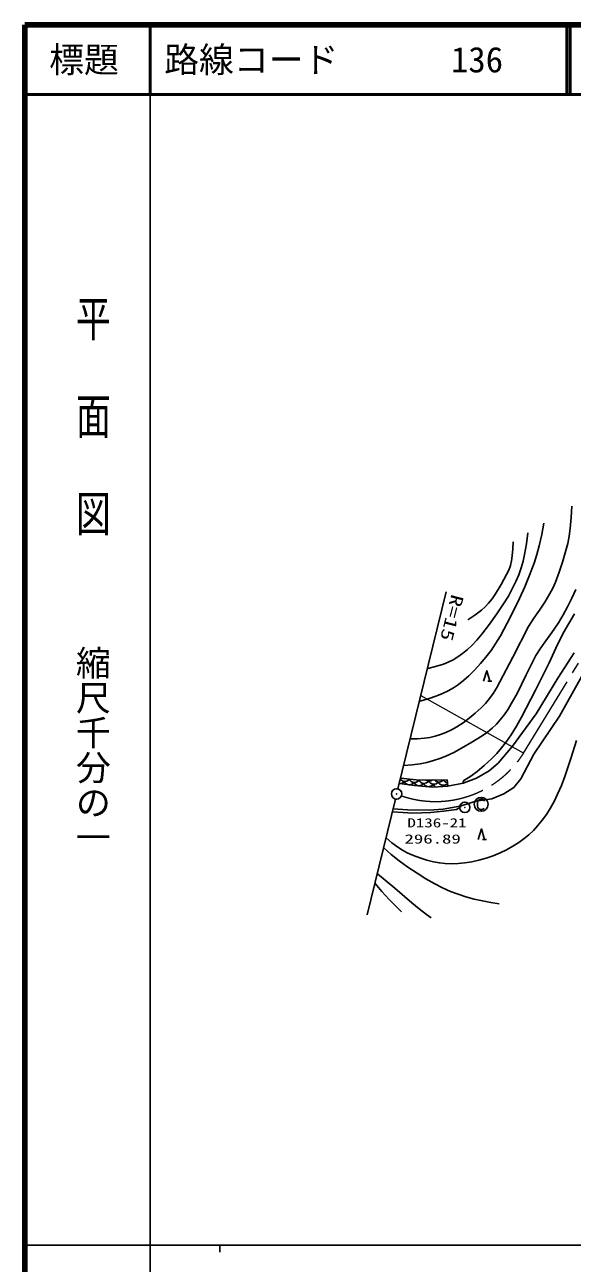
# Model space of a CAD drawing. Units: millimetres, scale not verified. Extents: x 40000 to 680000, y 20000 to 380000.
# Drawn here: x 40000 to 118544, y 202409 to 380000 of the extents above; entities that cross this region are included whole.
import ezdxf
from ezdxf.enums import TextEntityAlignment as Align

# ---------------------------------------------------------------- set-up
doc = ezdxf.new("R2010")
doc.units = ezdxf.units.MM
doc.header["$LTSCALE"] = 1000
doc.linetypes.add('CHAIN', pattern=[18.5, 12, -1.5, 3.5, -1.5])
for name, color, linetype, lineweight in [('M-BGD', 7, 'Continuous', 25), ('M-BGD-HTXT', 7, 'Continuous', 13), ('M-BMK', 2, 'CHAIN', 13), ('M-OTRS', 6, 'Continuous', 25), ('M-STR-STRC', 7, 'Continuous', 25), ('M-TTL', 2, 'Continuous', 140), ('M-TTL-BAND', 7, 'Continuous', 25), ('M-TTL-LINE', 7, 'Continuous', 50)]:
    doc.layers.add(name, color=color, linetype=linetype, lineweight=lineweight)
doc.layers.add('M-BMK-SRVR', color=7, linetype='Continuous')
doc.layers.add('M-TTL-TXT', color=7, linetype='Continuous')
doc.styles.add('@ＭＳ ゴシック', font='')
doc.styles.add('ＭＳ ゴシック', font='')
doc.styles.get('@ＭＳ ゴシック').set_extended_font_data('@MS Gothic')
doc.styles.get('ＭＳ ゴシック').set_extended_font_data('MS Gothic')

# ---------------------------------------------------------------- blocks, each defined once
blk = doc.blocks.new('BUHIN1')
at = {"color": 3, "linetype": 'Continuous', "lineweight": 25}
for radius in [746, 22.5]:
    blk.add_circle((0, 0), radius, dxfattribs=at)
blk = doc.blocks.new('BUHIN51')
at = {"color": 7, "linetype": 'Continuous', "lineweight": 25}
blk.add_line((506, -568), (1022, -263), dxfattribs=at)
blk.add_lwpolyline([(-14, -875), (-382, 646), (774, -410)], dxfattribs=at)
blk = doc.blocks.new('BUHIN58')
at = {"color": 7, "linetype": 'Continuous', "lineweight": 25}
blk.add_lwpolyline([(137, 633), (54, 694), (-41, 719), (-151, 718), (-266, 685), (-433, 586), (-552, 481), (-633, 305), (-644, 136), (-577, -56), (-327, -478), (-186, -638), (-58, -708), (120, -725), (296, -667), (459, -571), (576, -484), (618, -407), (645, -316), (636, -240)], dxfattribs=at)
blk.add_circle((0, 0), 995, dxfattribs=at)

msp = doc.modelspace()

# ---------------------------------------------------------------- linework, layer by layer
at = {"layer": 'M-BGD'}
for p, q in [((93527, 270426), (100438, 298694)), ((116470, 286313), (118844, 289921)), ((116735, 280877), (120589, 287786)), ((113352, 281167), (116470, 286313)), ((109997, 276577), (113352, 281167)), ((113055, 275426), (116735, 280877)), ((107939, 274108), (109997, 276577)), ((111180, 271885), (113055, 275426)), ((106609, 273000), (107939, 274108)), ((93950, 271946), (96569, 271686)), ((96569, 271686), (100615, 271725)), ((100615, 271725), (100674, 270826)), ((102874, 271258), (104805, 271986)), ((104805, 271986), (106609, 273000)), ((110173, 270635), (111180, 271885)), ((93771, 271214), (95909, 270910)), ((95909, 270910), (98537, 270657)), ((98537, 270657), (100674, 270826)), ((100674, 270826), (102874, 271258)), ((108750, 269698), (110173, 270635)), ((89107, 252348), (93171, 268969)), ((102396, 267962), (104757, 268656)), ((104757, 268656), (107014, 269003)), ((107014, 269003), (108750, 269698)), ((92874, 267567), (94932, 267441)), ((94932, 267441), (98022, 267371)), ((98022, 267371), (100035, 267510)), ((100035, 267510), (102396, 267962))]:
    msp.add_line(p, q, dxfattribs=at)
for points in [[(95350, 277626), (96347, 277623), (97352, 277681), (98114, 277794), (98877, 277969), (99664, 278214), (100430, 278516), (101224, 278897), (101996, 279335), (102881, 279915), (103743, 280553), (104632, 281281), (105485, 282058), (106102, 282695), (106672, 283369), (107196, 284107), (107670, 284880), (110005, 289298), (112290, 293732), (113031, 294916), (113830, 296079), (114589, 297200), (115301, 298359), (115750, 299194), (116148, 300064), (116679, 301497), (117155, 302955), (117552, 304267), (117890, 305592), (118097, 306670), (118245, 307760), (118387, 309364), (118484, 310964)], [(96678, 283029), (97892, 283363), (99099, 283758), (99934, 284099), (100754, 284498), (101500, 284928), (102214, 285408), (102987, 286011), (103723, 286661), (104573, 287500), (105385, 288386), (106165, 289323), (106896, 290296), (107586, 291325), (108230, 292394), (109227, 294203), (110172, 296043), (110987, 297711), (111753, 299415), (112436, 301089), (113067, 302794), (113466, 304017), (113807, 305258), (114165, 306888), (114471, 308531)], [(97824, 287695), (98948, 287979), (100053, 288322), (100756, 288605), (101446, 288948), (102145, 289366), (102821, 289840), (103500, 290393), (104144, 290995), (104875, 291775), (105567, 292603), (106674, 294055), (107732, 295543), (108581, 296800), (109377, 298087), (109943, 299110), (110457, 300164), (110867, 301134), (111223, 302133), (111499, 303083), (111718, 304056), (111968, 305583), (112162, 307132)], [(103585, 294668), (104571, 295338), (105513, 296051), (106054, 296531), (106552, 297053), (107071, 297703), (107546, 298396), (108360, 299757), (109126, 301158), (109427, 301810), (109670, 302480), (109837, 303149), (109948, 303845), (110034, 304845), (110077, 305869)], [(94406, 273782), (95571, 273876), (96732, 274030), (97697, 274222), (98657, 274475), (99549, 274770), (100426, 275125), (101539, 275658), (102638, 276253), (104139, 277118), (105616, 278040), (106364, 278573), (107072, 279151), (107659, 279716), (108213, 280331), (108806, 281087), (109352, 281882), (109991, 282941), (110576, 284027), (111923, 286800), (113332, 289562), (113941, 290535), (114600, 291475), (115602, 292838), (116561, 294243), (117248, 295372), (117886, 296538), (118493, 297776), (119044, 299038)], [(102861, 271256), (102904, 271462), (103002, 271634), (103977, 272275), (104881, 272940), (105931, 273801), (106966, 274728), (107710, 275499), (108415, 276317), (109121, 277238), (109785, 278202), (110550, 279436), (111268, 280708), (113266, 284576), (115216, 288480), (116207, 290623), (117251, 292736), (118877, 295513)], [(91855, 263395), (92659, 262706), (93505, 262060), (94179, 261635), (94885, 261261), (95775, 260867), (96698, 260523), (97665, 260220), (98654, 259972), (99489, 259819), (100332, 259726), (101250, 259694), (102169, 259724), (103156, 259816), (104139, 259969), (105167, 260196), (106188, 260484), (107201, 260833), (108195, 261239), (109129, 261690), (110034, 262194), (110864, 262721), (111658, 263297), (112328, 263851), (112969, 264459), (113623, 265166), (114238, 265920), (114836, 266752), (115390, 267624), (115942, 268625), (116444, 269660), (116984, 270916), (117472, 272206), (118335, 274779), (119142, 277375)], [(92777, 267148), (94218, 267024), (95667, 266961), (96970, 266979), (98264, 267057), (100077, 267231), (101918, 267471), (102194, 267611), (102452, 267810), (102578, 267927), (102710, 268054)], [(91506, 261975), (92576, 261030), (93692, 260125), (94964, 259206), (96278, 258331), (97538, 257544), (98838, 256803), (99953, 256238), (101102, 255723), (102172, 255309), (103271, 254949), (104457, 254631), (105667, 254368), (106868, 254148), (108073, 253948)], [(90592, 258254), (93081, 256187), (95542, 254066), (96574, 253213), (97650, 252403), (97975, 252172), (98302, 251943)], [(90250, 256862), (91247, 255691), (92288, 254562), (93166, 253677), (94065, 252798)]]:
    msp.add_lwpolyline(points, dxfattribs=at)
for centre, start, end in [((94541, 272287), 218.13501, 324.44653), ((95919, 272150), 204.21289, 324.44653), ((99404, 272207), 218.73157, 322.37573), ((100782, 272070), 206.02795, 260.0437), ((93813, 271957), 283.88623, 324.44653), ((95190, 271820), 204.21289, 324.44653), ((96569, 271683), 204.21289, 324.44653), ((96648, 272481), 264.32971, 276.77759), ((97297, 272013), 204.21289, 324.44653), ((97947, 271546), 204.21289, 258.92261), ((98026, 272344), 234.27087, 306.83643), ((98675, 271877), 204.21289, 324.44653), ((97947, 271546), 272.84106, 324.44653), ((99325, 271409), 204.21289, 238.48889), ((100053, 271740), 204.21289, 318.21729), ((99325, 271409), 307.81274, 324.44653), ((100703, 271273), 204.21289, 216.97192)]:
    msp.add_arc(centre, 799, start, end, dxfattribs=at)
at = {"layer": 'M-BGD-HTXT'}
msp.add_line((111553, 275527), (96866, 283794), dxfattribs=at)
at = {"layer": 'M-BMK'}
msp.add_line((111553, 275527), (119432, 288465), dxfattribs=at)
msp.add_arc((98925, 283622), 15000, 251.02213, 327.33861, dxfattribs=at)
at = {"layer": 'M-OTRS'}
for radius in [746, 22.5]:
    msp.add_circle((93344, 269699), radius, dxfattribs=at)
at = {"layer": 'M-TTL'}
for p, q in [((40000, 380000), (40000, 20000)), ((680000, 380000), (40000, 380000))]:
    msp.add_line(p, q, dxfattribs=at)
at = {"layer": 'M-TTL-BAND'}
for p, q in [((58000, 370000), (58000, 20000)), ((40000, 205000), (579000, 205000)), ((68000, 205000), (68000, 204000))]:
    msp.add_line(p, q, dxfattribs=at)
at = {"layer": 'M-TTL-LINE'}
for p, q in [((58000, 380000), (58000, 370000)), ((117750, 380000), (117750, 370000)), ((118250, 380000), (118250, 370000)), ((40000, 370000), (680000, 370000))]:
    msp.add_line(p, q, dxfattribs=at)

# ---------------------------------------------------------------- block references
at = {"layer": 'M-BGD', "rotation": 329.42002}
for p in [(106270, 286609), (105519, 263936)]:
    msp.add_blockref('BUHIN51', p, dxfattribs=at)
at = {"layer": 'M-BMK-SRVR', "rotation": 329.42002}
msp.add_blockref('BUHIN1', (103130, 267780), dxfattribs=at)
at = {"layer": 'M-STR-STRC', "rotation": 329.42002}
msp.add_blockref('BUHIN58', (105488, 268215), dxfattribs=at)

# ---------------------------------------------------------------- texts
at = {"layer": 'M-BGD-HTXT', "style": 'ＭＳ ゴシック', "width": 1.35}
msp.add_text('R=15', height=1833, rotation=255.7, dxfattribs=at).set_placement((100700, 298574), align=Align.BOTTOM_LEFT)
at = {"layer": 'M-BGD-HTXT', "style": 'ＭＳ ゴシック'}
for s, width, p in [('D136-21', 1.35, (94897, 264508)), ('296.89', 1.5, (94479, 262191))]:
    msp.add_text(s, height=1320, dxfattribs=dict(at, width=width)).set_placement(p, align=Align.BOTTOM_LEFT)
at = {"layer": 'M-TTL-BAND', "style": '@ＭＳ ゴシック', "width": 1.4}
msp.add_text('平  面  図', height=3666, rotation=270, dxfattribs=at).set_placement((49777, 306475), align=Align.MIDDLE_RIGHT)
at = {"layer": 'M-TTL-BAND', "style": '@ＭＳ ゴシック'}
msp.add_text('縮尺千分の一', height=3666, rotation=270, dxfattribs=at).set_placement((49777, 261030), align=Align.MIDDLE_RIGHT)
at = {"layer": 'M-TTL-TXT', "style": 'ＭＳ ゴシック'}
msp.add_text('標題', height=3666, dxfattribs=at).set_placement((48500, 375000), align=Align.MIDDLE_CENTER)
for s, p in [('路線コード', (60000, 375000)), ('136', (101142, 375000))]:
    msp.add_text(s, height=3666, dxfattribs=at).set_placement(p, align=Align.MIDDLE_LEFT)

doc.saveas('drawing.dxf')
